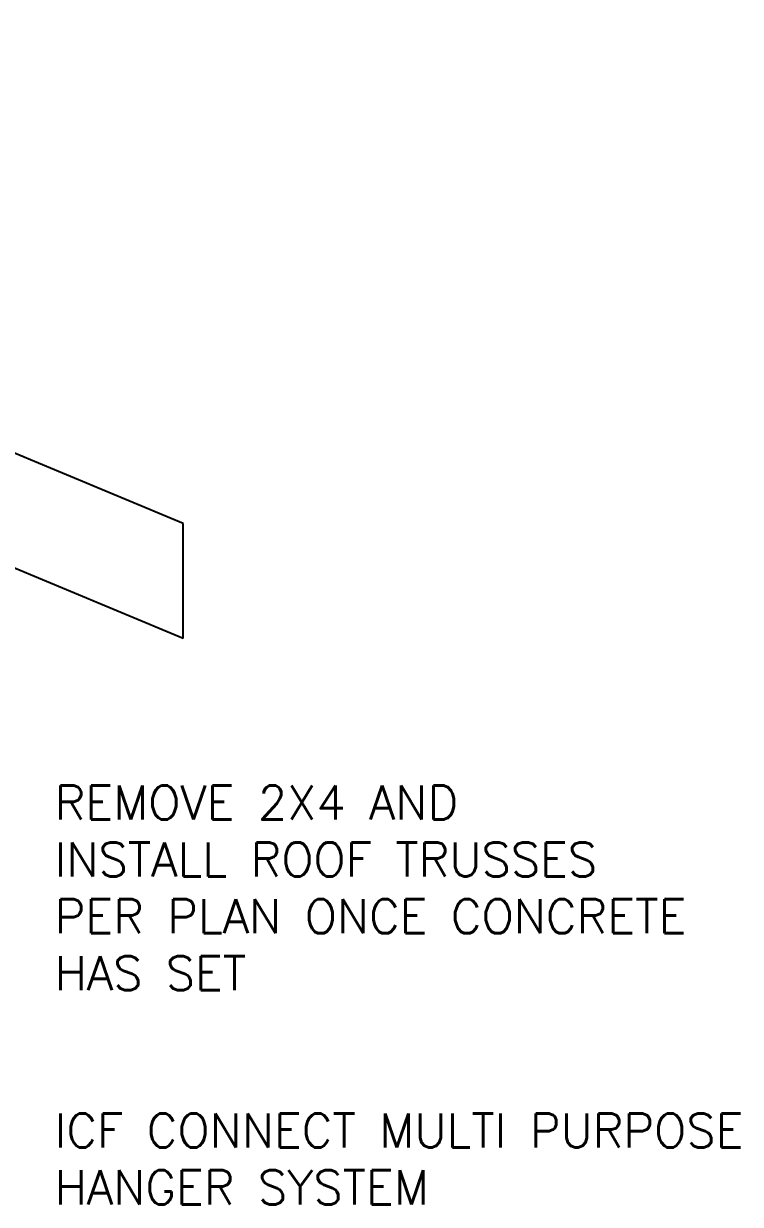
# Model space of a CAD drawing. Header units: inches. Extents: x -50 to 119, y -110 to 80.
# Drawn here: x -14.25 to 9.39, y -23.25 to 15.7 of the extents above; entities that cross this region are included whole.
import ezdxf

# ---------------------------------------------------------------- set-up
doc = ezdxf.new("R2010")
doc.units = ezdxf.units.IN
doc.header["$MEASUREMENT"] = 0
doc.layers.add('LAYER 5', color=5, linetype='Continuous')
doc.layers.add('LAYER 7', color=7, linetype='Continuous')
doc.styles.add('NOTES', font='simplex.shx', dxfattribs={"height": 1})

msp = doc.modelspace()

# ---------------------------------------------------------------- linework, layer by layer
at = {"layer": 'LAYER 5'}
for p, q in [((-8.98177, -0.78695), (-48.54427, 15.69743)), ((-8.98177, -4.57861), (-48.54427, 11.90576)), ((-8.98177, -4.57861), (-8.98177, -0.78695))]:
    msp.add_line(p, q, dxfattribs=at)

# ---------------------------------------------------------------- texts
at = {"layer": 'LAYER 7', "insert": (-13.22322, -9.43055), "char_height": 1.125, "attachment_point": 1, "style": 'NOTES'}
msp.add_mtext_dynamic_manual_height_columns('\\A1;REMOVE 2X4 AND\\PINSTALL ROOF TRUSSES\\PPER PLAN ONCE CONCRETE\\PHAS SET', width=28.9113797, gutter_width=5, heights=[0], dxfattribs=at)
at = {"layer": 'LAYER 7', "insert": (-13.22322, -20.24599), "char_height": 1.125, "width": 33.3647578, "attachment_point": 1, "style": 'NOTES'}
msp.add_mtext('\\A1;ICF CONNECT MULTI PURPOSE\\PHANGER SYSTEM', dxfattribs=at)

doc.saveas('drawing.dxf')
